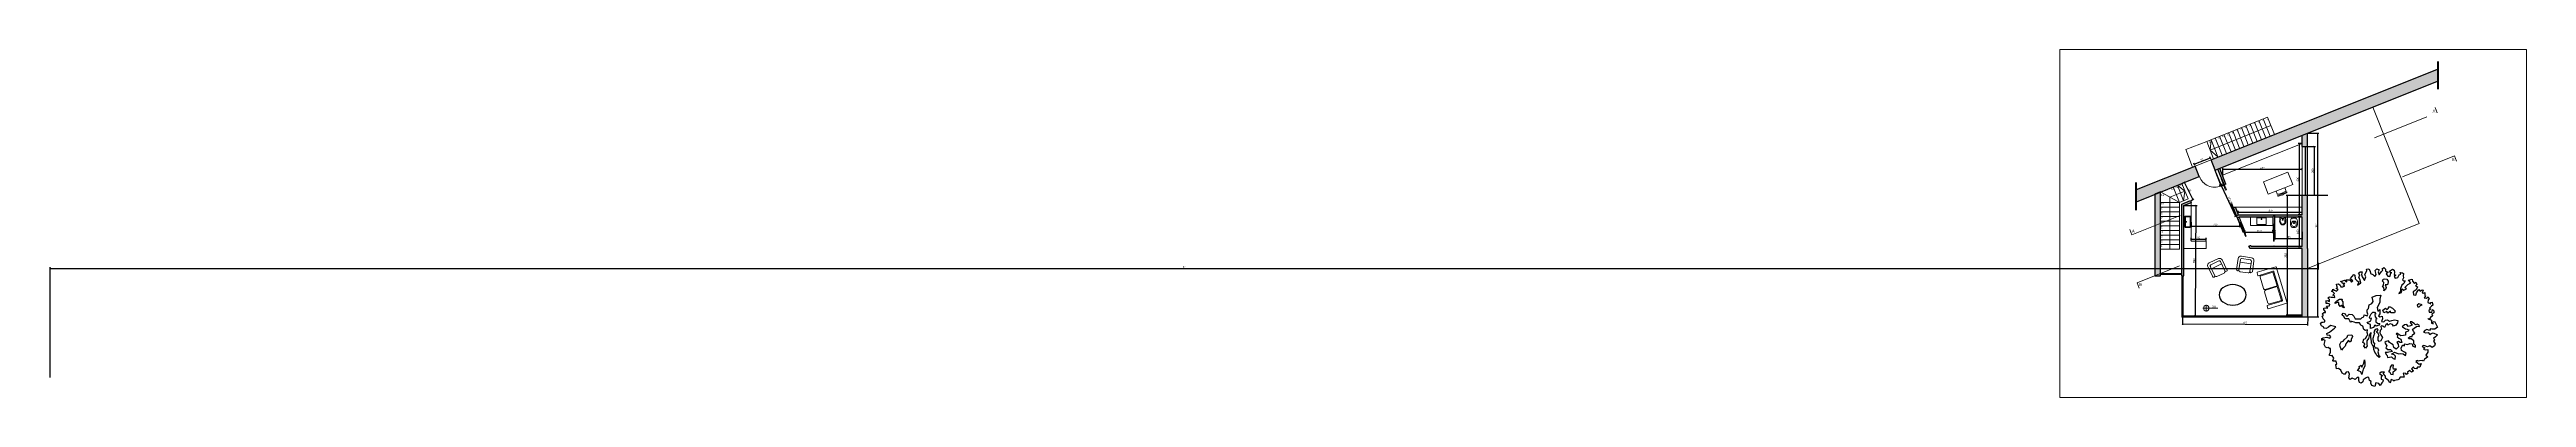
# Paper-space layout 'Layout2' of a CAD drawing. Header units: millimetres. Extents: x -2121 to 524, y 3 to 375.
# The model-space entities are those that its viewports show. They can reach past a viewport. Long polylines and large blocks are cut down to what shows.
import ezdxf

# ---------------------------------------------------------------- set-up
doc = ezdxf.new("R2010")
doc.units = ezdxf.units.MM
doc.linetypes.add('ACAD_ISO02W100', pattern=[15, 12, -3])
doc.linetypes.add('ACAD_ISO10W100', pattern=[18, 12, -3, 0, -3])
doc.layers.get('0').update_dxf_attribs({"lineweight": 20})
for name, color, linetype, lineweight in [('Albero_foglie', 7, 'Continuous', 25), ('Arredo', 7, 'Continuous', 9), ('muri sezionati', 7, 'Continuous', 30), ('Quote', 252, 'Continuous', 9), ('tratteggio', 7, 'Continuous', 15)]:
    doc.layers.add(name, color=color, linetype=linetype, lineweight=lineweight)
doc.layers.add('campitura', color=254, linetype='Continuous')
doc.layers.add('MURO', color=44, linetype='Continuous')
doc.layers.add('VERDE_alberi', color=104, linetype='Continuous', plot=False)
doc.styles.get("Standard").update_dxf_attribs({"font": 'arial.ttf'})
doc.dimstyles.new('ISO-25', dxfattribs={"dimtxt": 2, "dimasz": 1.5, "dimexe": 1.25, "dimexo": 0.625, "dimtad": 1, "dimtxsty": 'Standard', "dimblk": 'ARCHTICK', "dimcen": 2.5, "dimadec": 0, "dimazin": 0, "dimtfac": 1, "dimtmove": 0, "dimatfit": 3, "dimfxl": 1, "dimarcsym": 0})

# ---------------------------------------------------------------- blocks, each defined once
blk = doc.blocks.new('_ArchTick')
at = {"color": 0, "linetype": 'ByBlock', "const_width": 0.15}
blk.add_lwpolyline([(-0.5, -0.5), (0.5, 0.5)], dxfattribs=at)
blk = doc.blocks.new('*D28')
at = {"layer": 'Defpoints', "color": 0, "transparency": 16777216}
for p in [(155.9, 231.8), (165.1, 213.5), (167.6, 214.8)]:
    blk.add_point(p, dxfattribs=at)
at = {"layer": 'Quote', "color": 0, "lineweight": -2, "transparency": 16777216}
for p, q in [((156.4, 232.1), (159.4, 233.6)), ((158.3, 233.1), (167.6, 214.8)), ((165.7, 213.8), (168.7, 215.3))]:
    blk.add_line(p, q, dxfattribs=at)
at = {"layer": 'Quote', "color": 0, "lineweight": -2, "transparency": 16777216, "xscale": 1.5, "yscale": 1.5, "zscale": 1.5}
for p, rotation in [((158.3, 233.1), 116.7950263702764), ((167.6, 214.8), 296.7950263702764)]:
    blk.add_blockref('_ArchTick', p, dxfattribs=dict(at, rotation=rotation))
at = {"layer": 'Quote', "color": 0, "transparency": 16777216, "insert": (164.4, 224.7), "char_height": 2, "attachment_point": 5, "rotation": 296.795}
blk.add_mtext('102', dxfattribs=at)
blk = doc.blocks.new('*D29')
at = {"layer": 'Defpoints', "color": 0, "transparency": 16777216}
for p in [(156.4, 89.9), (290.1, 81.4), (290.2, 89.3)]:
    blk.add_point(p, dxfattribs=at)
at = {"layer": 'Quote', "color": 0, "lineweight": -2, "transparency": 16777216}
for p, q in [((156.4, 89.3), (156.4, 80.8)), ((156.4, 82), (290.1, 81.4)), ((290.2, 88.7), (290.1, 80.2))]:
    blk.add_line(p, q, dxfattribs=at)
at = {"layer": 'Quote', "color": 0, "lineweight": -2, "transparency": 16777216, "xscale": 1.5, "yscale": 1.5, "zscale": 1.5}
for p, rotation in [((156.4, 82), 179.7429622029374), ((290.1, 81.4), 359.7429622029374)]:
    blk.add_blockref('_ArchTick', p, dxfattribs=dict(at, rotation=rotation))
at = {"layer": 'Quote', "color": 0, "transparency": 16777216, "insert": (223.3, 83.4), "char_height": 2, "attachment_point": 5, "rotation": 359.743}
blk.add_mtext('669', dxfattribs=at)
blk = doc.blocks.new('*D30')
at = {"layer": 'Defpoints', "color": 0, "transparency": 16777216}
for p in [(290.2, 285.5), (300.9, 285.5), (290.2, 89.3)]:
    blk.add_point(p, dxfattribs=at)
at = {"layer": 'Quote', "color": 0, "lineweight": -2, "transparency": 16777216}
for p, q in [((290.8, 285.5), (302.2, 285.5)), ((300.9, 89.3), (300.9, 285.5)), ((290.8, 89.3), (302.2, 89.3))]:
    blk.add_line(p, q, dxfattribs=at)
at = {"layer": 'Quote', "color": 0, "lineweight": -2, "transparency": 16777216, "xscale": 1.5, "yscale": 1.5, "zscale": 1.5}
for p, rotation in [((300.9, 285.5), 90), ((300.9, 89.3), 270)]:
    blk.add_blockref('_ArchTick', p, dxfattribs=dict(at, rotation=rotation))
at = {"layer": 'Quote', "color": 0, "transparency": 16777216, "insert": (299.3, 187.4), "char_height": 2, "attachment_point": 5, "rotation": 90}
blk.add_mtext('981', dxfattribs=at)
blk = doc.blocks.new('*D31')
at = {"layer": 'Defpoints', "color": 0, "transparency": 16777216}
for p in [(170, 250.4), (186.3, 259.3), (187.1, 257.2)]:
    blk.add_point(p, dxfattribs=at)
at = {"layer": 'Quote', "color": 0, "lineweight": -2, "transparency": 16777216}
for p, q in [((169.7, 251), (168.7, 253.6)), ((169.1, 252.4), (186.3, 259.3)), ((186.9, 257.8), (185.8, 260.5))]:
    blk.add_line(p, q, dxfattribs=at)
at = {"layer": 'Quote', "color": 0, "lineweight": -2, "transparency": 16777216, "xscale": 1.5, "yscale": 1.5, "zscale": 1.5}
for p, rotation in [((169.1, 252.4), 201.8026706488324), ((186.3, 259.3), 21.80267064883246)]:
    blk.add_blockref('_ArchTick', p, dxfattribs=dict(at, rotation=rotation))
at = {"layer": 'Quote', "color": 0, "transparency": 16777216, "insert": (177.1, 257.4), "char_height": 2, "attachment_point": 5, "rotation": 21.8027}
blk.add_mtext('90', dxfattribs=at)
blk = doc.blocks.new('*D32')
at = {"layer": 'Defpoints', "color": 0, "transparency": 16777216}
for p in [(216.1, 198.4), (284.2, 201.4), (284.2, 198.4)]:
    blk.add_point(p, dxfattribs=at)
at = {"layer": 'Quote', "color": 0, "lineweight": -2, "transparency": 16777216}
for p, q in [((216.1, 199), (216.1, 202.6)), ((216.1, 201.4), (284.2, 201.4)), ((284.2, 199), (284.2, 202.6))]:
    blk.add_line(p, q, dxfattribs=at)
at = {"layer": 'Quote', "color": 0, "lineweight": -2, "transparency": 16777216, "xscale": 1.5, "yscale": 1.5, "zscale": 1.5, "rotation": 180}
blk.add_blockref('_ArchTick', (216.1, 201.4), dxfattribs=at)
at = {"layer": 'Quote', "color": 0, "lineweight": -2, "transparency": 16777216, "xscale": 1.5, "yscale": 1.5, "zscale": 1.5}
blk.add_blockref('_ArchTick', (284.2, 201.4), dxfattribs=at)
at = {"layer": 'Quote', "color": 0, "transparency": 16777216, "insert": (250.1, 203), "char_height": 2, "attachment_point": 5}
blk.add_mtext('350', dxfattribs=at)
blk = doc.blocks.new('*D33')
at = {"layer": 'Defpoints', "color": 0, "transparency": 16777216}
for p in [(199.6, 246.8), (199.6, 239.6), (284.2, 245.5)]:
    blk.add_point(p, dxfattribs=at)
at = {"layer": 'Quote', "color": 0, "lineweight": -2, "transparency": 16777216}
for p, q in [((199.6, 240.2), (199.6, 248.1)), ((284.2, 246.8), (199.6, 246.8)), ((284.2, 246.1), (284.2, 248.1))]:
    blk.add_line(p, q, dxfattribs=at)
at = {"layer": 'Quote', "color": 0, "lineweight": -2, "transparency": 16777216, "xscale": 1.5, "yscale": 1.5, "zscale": 1.5, "rotation": 180}
blk.add_blockref('_ArchTick', (199.6, 246.8), dxfattribs=at)
at = {"layer": 'Quote', "color": 0, "lineweight": -2, "transparency": 16777216, "xscale": 1.5, "yscale": 1.5, "zscale": 1.5}
blk.add_blockref('_ArchTick', (284.2, 246.8), dxfattribs=at)
at = {"layer": 'Quote', "color": 0, "transparency": 16777216, "insert": (241.9, 248.4), "char_height": 2, "attachment_point": 5}
blk.add_mtext('422', dxfattribs=at)
blk = doc.blocks.new('*D34')
at = {"layer": 'Defpoints', "color": 0, "transparency": 16777216}
for p in [(284.2, 274.5), (281.1, 198.4), (284.2, 198.4)]:
    blk.add_point(p, dxfattribs=at)
at = {"layer": 'Quote', "color": 0, "lineweight": -2, "transparency": 16777216}
for p, q in [((283.5, 274.5), (279.9, 274.5)), ((281.1, 274.5), (281.1, 198.4)), ((283.5, 198.4), (279.9, 198.4))]:
    blk.add_line(p, q, dxfattribs=at)
at = {"layer": 'Quote', "color": 0, "lineweight": -2, "transparency": 16777216, "xscale": 1.5, "yscale": 1.5, "zscale": 1.5}
for p, rotation in [((281.1, 274.5), 90), ((281.1, 198.4), 270)]:
    blk.add_blockref('_ArchTick', p, dxfattribs=dict(at, rotation=rotation))
at = {"layer": 'Quote', "color": 0, "transparency": 16777216, "insert": (279.5, 236.4), "char_height": 2, "attachment_point": 5, "rotation": 90}
blk.add_mtext('380', dxfattribs=at)
blk = doc.blocks.new('*D35')
at = {"layer": 'Defpoints', "color": 0, "transparency": 16777216}
for p in [(284.2, 196.4), (281.1, 164.3), (284.2, 164.3)]:
    blk.add_point(p, dxfattribs=at)
at = {"layer": 'Quote', "color": 0, "lineweight": -2, "transparency": 16777216}
for p, q in [((283.5, 196.4), (279.9, 196.4)), ((281.1, 196.4), (281.1, 164.3)), ((283.5, 164.3), (279.9, 164.3))]:
    blk.add_line(p, q, dxfattribs=at)
at = {"layer": 'Quote', "color": 0, "lineweight": -2, "transparency": 16777216, "xscale": 1.5, "yscale": 1.5, "zscale": 1.5}
for p, rotation in [((281.1, 196.4), 90), ((281.1, 164.3), 270)]:
    blk.add_blockref('_ArchTick', p, dxfattribs=dict(at, rotation=rotation))
at = {"layer": 'Quote', "color": 0, "transparency": 16777216, "insert": (279.5, 180.4), "char_height": 2, "attachment_point": 5, "rotation": 90}
blk.add_mtext('160', dxfattribs=at)
blk = doc.blocks.new('*D36')
at = {"layer": 'Defpoints', "color": 0, "transparency": 16777216}
for p in [(290.2, 271.5), (290.2, 219.5), (297.2, 219.5)]:
    blk.add_point(p, dxfattribs=at)
at = {"layer": 'Quote', "color": 0, "lineweight": -2, "transparency": 16777216}
for p, q in [((290.8, 271.5), (298.4, 271.5)), ((297.2, 271.5), (297.2, 219.5)), ((290.8, 219.5), (298.4, 219.5))]:
    blk.add_line(p, q, dxfattribs=at)
at = {"layer": 'Quote', "color": 0, "lineweight": -2, "transparency": 16777216, "xscale": 1.5, "yscale": 1.5, "zscale": 1.5}
for p, rotation in [((297.2, 271.5), 90), ((297.2, 219.5), 270)]:
    blk.add_blockref('_ArchTick', p, dxfattribs=dict(at, rotation=rotation))
at = {"layer": 'Quote', "color": 0, "transparency": 16777216, "insert": (295.5, 245.5), "char_height": 2, "attachment_point": 5, "rotation": 90}
blk.add_mtext('260', dxfattribs=at)
blk = doc.blocks.new('*D37')
at = {"layer": 'Defpoints', "color": 0, "transparency": 16777216}
for p in [(255.2, 180.7), (284.1, 180.7), (284.1, 173.2)]:
    blk.add_point(p, dxfattribs=at)
at = {"layer": 'Quote', "color": 0, "lineweight": -2, "transparency": 16777216}
for p, q in [((255.2, 180.1), (255.2, 172)), ((255.2, 173.2), (284.1, 173.2)), ((284.1, 180.1), (284.1, 172))]:
    blk.add_line(p, q, dxfattribs=at)
at = {"layer": 'Quote', "color": 0, "lineweight": -2, "transparency": 16777216, "xscale": 1.5, "yscale": 1.5, "zscale": 1.5, "rotation": 180}
blk.add_blockref('_ArchTick', (255.2, 173.2), dxfattribs=at)
at = {"layer": 'Quote', "color": 0, "lineweight": -2, "transparency": 16777216, "xscale": 1.5, "yscale": 1.5, "zscale": 1.5}
blk.add_blockref('_ArchTick', (284.1, 173.2), dxfattribs=at)
at = {"layer": 'Quote', "color": 0, "transparency": 16777216, "insert": (269.6, 174.9), "char_height": 2, "attachment_point": 5}
blk.add_mtext('145', dxfattribs=at)
blk = doc.blocks.new('*D38')
at = {"layer": 'Defpoints', "color": 0, "transparency": 16777216}
for p in [(223.5, 180.8), (223.5, 179.7), (253.2, 180.7)]:
    blk.add_point(p, dxfattribs=at)
at = {"layer": 'Quote', "color": 0, "lineweight": -2, "transparency": 16777216}
for p, q in [((223.5, 180.2), (223.5, 178.5)), ((253.2, 179.6), (223.5, 179.7)), ((253.2, 180.1), (253.2, 178.3))]:
    blk.add_line(p, q, dxfattribs=at)
at = {"layer": 'Quote', "color": 0, "lineweight": -2, "transparency": 16777216, "xscale": 1.5, "yscale": 1.5, "zscale": 1.5}
for p, rotation in [((223.5, 179.7), 179.6981905565281), ((253.2, 179.6), 359.6981905565281)]:
    blk.add_blockref('_ArchTick', p, dxfattribs=dict(at, rotation=rotation))
at = {"layer": 'Quote', "color": 0, "transparency": 16777216, "insert": (238.4, 181.3), "char_height": 2, "attachment_point": 5, "rotation": 359.6982}
blk.add_mtext('150', dxfattribs=at)
blk = doc.blocks.new('*D39')
at = {"layer": 'Defpoints', "color": 0, "transparency": 16777216}
for p in [(201.1, 230.5), (213.1, 197), (216.1, 198.4)]:
    blk.add_point(p, dxfattribs=at)
at = {"layer": 'Quote', "color": 0, "lineweight": -2, "transparency": 16777216}
for p, q in [((200.5, 230.2), (197, 228.6)), ((198.1, 229.1), (213.1, 197)), ((215.5, 198.1), (212, 196.4))]:
    blk.add_line(p, q, dxfattribs=at)
at = {"layer": 'Quote', "color": 0, "lineweight": -2, "transparency": 16777216, "xscale": 1.5, "yscale": 1.5, "zscale": 1.5}
for p, rotation in [((198.1, 229.1), 115.0026964813019), ((213.1, 197), 295.0026964813019)]:
    blk.add_blockref('_ArchTick', p, dxfattribs=dict(at, rotation=rotation))
at = {"layer": 'Quote', "color": 0, "transparency": 16777216, "insert": (207.3, 213.8), "char_height": 2, "attachment_point": 5, "rotation": 295.0027}
blk.add_mtext('177,35', dxfattribs=at)
blk = doc.blocks.new('*D41')
at = {"layer": 'Defpoints', "color": 0, "transparency": 16777216}
for p in [(157.9, 208.5), (157.2, 90.7), (170.1, 90.6)]:
    blk.add_point(p, dxfattribs=at)
at = {"layer": 'Quote', "color": 0, "lineweight": -2, "transparency": 16777216}
for p, q in [((158.5, 208.5), (172, 208.4)), ((170.8, 208.4), (170.1, 90.6)), ((157.8, 90.7), (171.4, 90.6))]:
    blk.add_line(p, q, dxfattribs=at)
at = {"layer": 'Quote', "color": 0, "lineweight": -2, "transparency": 16777216, "xscale": 1.5, "yscale": 1.5, "zscale": 1.5}
for p, rotation in [((170.8, 208.4), 89.68721111745899), ((170.1, 90.6), 269.687211117459)]:
    blk.add_blockref('_ArchTick', p, dxfattribs=dict(at, rotation=rotation))
at = {"layer": 'Quote', "color": 0, "transparency": 16777216, "insert": (168.8, 149.5), "char_height": 2, "attachment_point": 5, "rotation": 89.6872}
blk.add_mtext('590', dxfattribs=at)
blk = doc.blocks.new('*D42')
at = {"layer": 'Defpoints', "color": 0, "transparency": 16777216}
for p in [(312.5, 218.9), (268.2, 91.3), (284.2, 91.3)]:
    blk.add_point(p, dxfattribs=at)
at = {"layer": 'Quote', "color": 0, "lineweight": -2, "transparency": 16777216}
for p, q in [((311.8, 218.9), (267, 218.9)), ((268.2, 218.9), (268.2, 91.3)), ((283.5, 91.3), (267, 91.3))]:
    blk.add_line(p, q, dxfattribs=at)
at = {"layer": 'Quote', "color": 0, "lineweight": -2, "transparency": 16777216, "xscale": 1.5, "yscale": 1.5, "zscale": 1.5}
for p, rotation in [((268.2, 218.9), 90), ((268.2, 91.3), 270)]:
    blk.add_blockref('_ArchTick', p, dxfattribs=dict(at, rotation=rotation))
at = {"layer": 'Quote', "color": 0, "transparency": 16777216, "insert": (266.6, 155.1), "char_height": 2, "attachment_point": 5, "rotation": 90}
blk.add_mtext('355', dxfattribs=at)
blk = doc.blocks.new('*D43')
at = {"layer": 'Defpoints', "color": 0, "transparency": 16777216}
for p in [(301.5, 147.8), (301.5, 141.2), (-2119.8, 24.1)]:
    blk.add_point(p, dxfattribs=at)
at = {"layer": 'Quote', "color": 0, "lineweight": -2, "transparency": 16777216}
for p, q in [((-2119.8, 24.7), (-2119.8, 142.4)), ((-2119.8, 141.2), (301.5, 141.2)), ((301.5, 147.2), (301.5, 139.9))]:
    blk.add_line(p, q, dxfattribs=at)
at = {"layer": 'Quote', "color": 0, "lineweight": -2, "transparency": 16777216, "xscale": 1.5, "yscale": 1.5, "zscale": 1.5, "rotation": 180}
blk.add_blockref('_ArchTick', (-2119.8, 141.2), dxfattribs=at)
at = {"layer": 'Quote', "color": 0, "lineweight": -2, "transparency": 16777216, "xscale": 1.5, "yscale": 1.5, "zscale": 1.5}
blk.add_blockref('_ArchTick', (301.5, 141.2), dxfattribs=at)
at = {"layer": 'Quote', "color": 0, "transparency": 16777216, "insert": (-909.2, 142.8), "char_height": 2, "attachment_point": 5}
blk.add_mtext('94', dxfattribs=at)
blk = doc.blocks.new('*D62')
at = {"layer": 'Defpoints', "color": 0, "transparency": 16777216}
for p in [(165.9, 191), (217.5, 189.4), (217.5, 186.4)]:
    blk.add_point(p, dxfattribs=at)
at = {"layer": 'Quote', "color": 0, "lineweight": -2, "transparency": 16777216}
for p, q in [((165.9, 190.4), (165.9, 185.1)), ((165.9, 186.4), (217.5, 186.4)), ((217.5, 188.7), (217.5, 185.1))]:
    blk.add_line(p, q, dxfattribs=at)
at = {"layer": 'Quote', "color": 0, "lineweight": -2, "transparency": 16777216, "xscale": 1.5, "yscale": 1.5, "zscale": 1.5, "rotation": 180}
blk.add_blockref('_ArchTick', (165.9, 186.4), dxfattribs=at)
at = {"layer": 'Quote', "color": 0, "lineweight": -2, "transparency": 16777216, "xscale": 1.5, "yscale": 1.5, "zscale": 1.5}
blk.add_blockref('_ArchTick', (217.5, 186.4), dxfattribs=at)
at = {"layer": 'Quote', "color": 0, "transparency": 16777216, "insert": (191.7, 188), "char_height": 2, "attachment_point": 5}
blk.add_mtext('255', dxfattribs=at)
blk = doc.blocks.new('*D63')
at = {"layer": 'Defpoints', "color": 0, "transparency": 16777216}
for p in [(165.9, 170.3), (181.9, 172.4), (181.9, 170.3)]:
    blk.add_point(p, dxfattribs=at)
at = {"layer": 'Quote', "color": 0, "lineweight": -2, "transparency": 16777216}
for p, q in [((165.9, 171), (165.9, 173.7)), ((165.9, 172.4), (181.9, 172.4)), ((181.9, 171), (181.9, 173.7))]:
    blk.add_line(p, q, dxfattribs=at)
at = {"layer": 'Quote', "color": 0, "lineweight": -2, "transparency": 16777216, "xscale": 1.5, "yscale": 1.5, "zscale": 1.5, "rotation": 180}
blk.add_blockref('_ArchTick', (165.9, 172.4), dxfattribs=at)
at = {"layer": 'Quote', "color": 0, "lineweight": -2, "transparency": 16777216, "xscale": 1.5, "yscale": 1.5, "zscale": 1.5}
blk.add_blockref('_ArchTick', (181.9, 172.4), dxfattribs=at)
at = {"layer": 'Quote', "color": 0, "transparency": 16777216, "insert": (173.9, 174.1), "char_height": 2, "attachment_point": 5}
blk.add_mtext('80', dxfattribs=at)

msp = doc.modelspace()

# ---------------------------------------------------------------- hatches: boundary and pattern name
at = {"layer": 'campitura'}
h = msp.add_hatch(color=256, dxfattribs=at)
h.dxf.hatch_style = 1
h.paths.add_polyline_path([(6915, 10298), (6905, 10294), (6939, 10210), (6948, 10214)])
h.paths.add_polyline_path([(7199, 10046), (7208, 10046), (7208, 9965), (7209, 9965), (7209, 10040), (7354, 10040), (7354, 10028), (7354, 9880), (7209, 9880), (7209, 9880), (7209, 9880), (7199, 9880), (7199, 9880), (7082, 9880), (7080, 9885), (7071, 9881), (7075, 9870), (7354, 9870), (7354, 9514), (7354, 9504), (7384, 9504), (7384, 9870), (7384, 10155), (7354, 10155), (7354, 10050), (7003, 10050), (7039, 9960), (7040, 9960), (7010, 10036), (7018, 10039), (7018, 10040), (7199, 10040)])
h.paths.add_polyline_path([(7384, 10486), (7354, 10474), (7354, 10415), (7384, 10415)])
h.paths.add_polyline_path([(6723, 10100), (6763, 10116), (6759, 10126), (6713, 10107), (6713, 9724), (6723, 9724)])
h = msp.add_hatch(color=256, dxfattribs=at)
h.dxf.hatch_style = 1
h.paths.add_polyline_path([(6599, 10172), (6569, 10160), (6569, 9724), (6599, 9724)])
h = msp.add_hatch(color=256, dxfattribs=at)
h.dxf.hatch_style = 1
h.paths.add_polyline_path([(6998, 10090), (6987, 10090), (7003, 10050), (7039, 9960), (7040, 9960), (7010, 10036), (7018, 10039), (7018, 10040), (7199, 10040), (7199, 9965), (7199, 9965), (7199, 9964), (7201, 9964), (7200, 10042), (7207, 10042), (7207, 9964), (7209, 9964), (7209, 9965), (7209, 9965), (7209, 10040), (7354, 10040), (7354, 10028), (7354, 9880), (7209, 9880), (7204, 9880), (7199, 9880), (7199, 9880), (7082, 9880), (7080, 9885), (7071, 9881), (7075, 9870), (7354, 9870), (7354, 9514), (7354, 9504), (7384, 9504), (7384, 9870), (7384, 10155), (7354, 10155), (7354, 10050), (7014, 10050)])
at = {"layer": 'MURO'}
h = msp.add_hatch(color=256, dxfattribs=at)
h.dxf.hatch_style = 1
h.paths.add_polyline_path([(8077, 10763), (8077, 10827), (6869, 10344), (6891, 10288)])
h.paths.add_polyline_path([(6470, 10185), (6470, 10120), (6805, 10254), (6783, 10310)])

# ---------------------------------------------------------------- linework, layer by layer
at = {"linetype": 'ACAD_ISO10W100'}
for p, q in [((7741, 10461), (8076, 10595)), ((8168, 10365), (7833, 10231)), ((6704, 10047), (6446, 9943)), ((6700, 9778), (6473, 9687))]:
    msp.add_line(p, q, dxfattribs=at)
for p, q in [((8064, 10623), (8076, 10595)), ((6845, 10442), (7170, 10572)), ((7188, 10526), (6863, 10396)), ((6863, 10396), (6868, 10451)), ((6905, 10359), (6868, 10451)), ((6928, 10368), (6891, 10461)), ((6951, 10377), (6914, 10470)), ((6975, 10386), (6937, 10479)), ((6998, 10396), (6961, 10489)), ((7021, 10405), (6984, 10498)), ((7044, 10414), (7007, 10507)), ((7067, 10424), (7030, 10516)), ((7091, 10433), (7054, 10526)), ((7114, 10442), (7077, 10535)), ((7137, 10451), (7100, 10544)), ((7160, 10461), (7123, 10554)), ((7183, 10470), (7146, 10563)), ((7207, 10479), (7170, 10572)), ((6733, 10398), (6845, 10442)), ((6770, 10305), (6733, 10398)), ((6783, 10310), (6869, 10344)), ((6882, 10349), (6845, 10442)), ((6863, 10396), (6905, 10359)), ((7354, 10155), (7354, 10415)), ((7370, 10415), (7370, 10155)), ((7370, 10411), (7374, 10411)), ((7374, 10415), (7374, 10155)), ((7384, 10415), (7384, 10155)), ((8168, 10365), (8179, 10337)), ((6699, 10116), (6666, 10199)), ((6722, 10125), (6690, 10208)), ((6729, 10176), (6690, 10208)), ((6746, 10135), (6713, 10217)), ((6891, 10288), (6888, 10286)), ((6921, 10204), (6888, 10286)), ((6924, 10206), (6891, 10288)), ((6913, 10209), (6916, 10210)), ((6914, 10207), (6913, 10209)), ((6914, 10206), (6917, 10207)), ((6914, 10207), (6914, 10206)), ((6916, 10210), (6917, 10207)), ((6917, 10210), (6916, 10210)), ((6919, 10207), (6917, 10212)), ((6917, 10212), (6918, 10212)), ((6918, 10208), (6917, 10208)), ((6918, 10212), (6919, 10207)), ((6919, 10207), (6919, 10207)), ((6919, 10207), (6919, 10207)), ((6922, 10214), (6921, 10213)), ((6921, 10213), (6923, 10208)), ((6924, 10206), (6921, 10204)), ((6924, 10209), (6922, 10214)), ((6927, 10214), (6923, 10213)), ((6923, 10212), (6924, 10213)), ((6923, 10213), (6925, 10210)), ((6923, 10208), (6924, 10209)), ((6924, 10209), (6923, 10209)), ((6924, 10210), (6924, 10211)), ((6928, 10212), (6925, 10210)), ((6927, 10213), (6927, 10214)), ((6927, 10213), (6928, 10212)), ((6599, 10172), (6699, 10116)), ((6699, 10116), (6599, 10116)), ((6699, 10091), (6599, 10091)), ((6699, 10066), (6599, 10066)), ((6649, 10144), (6729, 10176)), ((6649, 9866), (6649, 10144)), ((6699, 10116), (6746, 10135)), ((6699, 10116), (6699, 9866)), ((6729, 10176), (6722, 10125)), ((7370, 10159), (7374, 10159)), ((6435, 9971), (6446, 9943)), ((6699, 10041), (6599, 10041)), ((6699, 10016), (6599, 10016)), ((6699, 9991), (6599, 9991)), ((6699, 9966), (6599, 9966)), ((6699, 9941), (6599, 9941)), ((7049, 9964), (7018, 10040)), ((7199, 9965), (7199, 10040)), ((6699, 9916), (6599, 9916)), ((6699, 9891), (6599, 9891)), ((6699, 9866), (6599, 9866)), ((7209, 9880), (7209, 9880)), ((7209, 9880), (7209, 9880)), ((6473, 9687), (6484, 9659)), ((6599, 9736), (6713, 9736)), ((6599, 9732), (6713, 9732)), ((6603, 9732), (6603, 9736)), ((6709, 9736), (6709, 9732)), ((6713, 9724), (6713, 9504)), ((6715, 9724), (6715, 9507)), ((6715, 9720), (6720, 9720)), ((6720, 9724), (6719, 9511)), ((6713, 9504), (7354, 9504)), ((6719, 9515), (6715, 9515)), ((6715, 9507), (7354, 9507)), ((6719, 9511), (7354, 9511)), ((6723, 9511), (6723, 9507)), ((6893, 9507), (6893, 9511)), ((6897, 9507), (6897, 9511)), ((7039, 9507), (7039, 9511)), ((7043, 9507), (7043, 9511)), ((7190, 9511), (7190, 9507)), ((7194, 9511), (7194, 9507)), ((7350, 9511), (7350, 9507))]:
    msp.add_line(p, q)
for points in [[(7731, 10625), (7980, 10003), (7384, 9764)], [(7049, 9963), (7049, 9964), (7048, 9963), (7018, 10039), (7010, 10036), (7040, 9960), (7039, 9960), (7039, 9959), (7041, 9960), (7012, 10033), (7018, 10035), (7047, 9962), (7049, 9963)], [(7199, 9965), (7199, 9965), (7199, 9964), (7201, 9964), (7200, 10042), (7207, 10042), (7207, 9964), (7209, 9964)], [(7199, 10040), (7199, 9965), (7199, 9965)]]:
    msp.add_lwpolyline(points)
for points in [[(7038, 9963), (7038, 9963), (7038, 9963), (7036, 9963), (7039, 9957), (7040, 9958), (7039, 9960), (7039, 9960)], [(7041, 9960), (7039, 9959), (7040, 9957), (7042, 9958)], [(7048, 9967), (7048, 9967), (7047, 9967), (7049, 9968), (7051, 9962), (7050, 9962), (7049, 9964), (7049, 9964)], [(7047, 9962), (7049, 9963), (7050, 9961), (7048, 9960)], [(7198, 9968), (7199, 9968), (7199, 9968), (7197, 9968), (7197, 9962), (7199, 9962), (7199, 9965), (7198, 9965)], [(7200, 9964), (7199, 9964), (7199, 9961), (7200, 9961)], [(7207, 9964), (7209, 9964), (7209, 9961), (7207, 9961)], [(7209, 9968), (7209, 9968), (7209, 9968), (7210, 9968), (7210, 9962), (7209, 9962), (7209, 9965), (7209, 9965)], [(7072, 9884), (7072, 9884), (7072, 9883), (7072, 9884), (7069, 9883), (7070, 9881), (7080, 9885), (7079, 9887), (7077, 9886), (7077, 9885), (7077, 9885), (7077, 9885)], [(7202, 9881), (7202, 9881), (7202, 9881), (7202, 9882), (7199, 9882), (7199, 9880), (7209, 9880), (7209, 9882), (7207, 9882), (7207, 9881), (7206, 9881), (7206, 9881)]]:
    msp.add_lwpolyline(points, close=True)
msp.add_circle((6892, 10288), 0.555)
for centre, radius, start, end in [((6888, 10286), 88.3, 201.4001, 291.8988), ((6913, 10209), 0.178, 121.5272, 201.8014), ((6913, 10209), 0.178, 121.5272, 201.8014), ((6914, 10206), 0.178, 201.8014, 282.0756), ((6914, 10206), 0.178, 201.8014, 282.0756), ((6916, 10210), 0.178, 21.8014, 121.5272), ((6916, 10210), 0.178, 21.8014, 121.5272), ((6917, 10211), 0.893, 291.8014, 21.8014), ((6917, 10207), 0.178, 282.0756, 21.8014), ((6918, 10207), 0.893, 21.8014, 111.8014), ((6923, 10213), 0.893, 201.8014, 291.8014), ((6923, 10213), 0.178, 102.0756, 201.8014), ((6923, 10213), 0.178, 102.0756, 201.8014), ((6924, 10210), 0.893, 111.8014, 201.8014), ((6925, 10210), 0.178, 201.8014, 301.5272), ((6927, 10214), 0.178, 21.8014, 102.0756), ((6927, 10214), 0.178, 21.8014, 102.0756), ((6928, 10212), 0.178, 301.5272, 21.8014), ((6928, 10212), 0.178, 301.5272, 21.8014)]:
    msp.add_arc(centre, radius, start, end)
at = {"color": 1, "true_color": 0xff0505}
for points in [[(7063, 9917), (7063, 9915), (7062, 9916), (7063, 9915)], [(7064, 9915), (7062, 9914), (7064, 9912), (7062, 9914)], [(7206, 9887), (7203, 9887), (7204, 9884), (7203, 9887)], [(7205, 9889), (7205, 9887), (7204, 9889), (7204, 9887)]]:
    msp.add_solid(points, dxfattribs=at)
at = {"layer": 'Albero_foglie', "linetype": 'ByBlock'}
for points in [[(7471, 9451), (7458, 9457), (7452, 9468), (7459, 9477), (7467, 9477), (7476, 9479), (7476, 9485), (7466, 9495), (7461, 9508), (7467, 9510), (7467, 9516), (7462, 9522), (7471, 9529), (7480, 9528), (7479, 9532), (7471, 9544), (7470, 9552), (7480, 9554), (7491, 9551), (7485, 9563), (7501, 9564), (7502, 9573), (7491, 9576), (7482, 9576), (7483, 9588), (7481, 9591), (7491, 9593), (7500, 9588), (7500, 9597), (7491, 9606), (7500, 9612), (7509, 9610), (7518, 9610), (7529, 9609), (7527, 9617), (7518, 9621), (7527, 9629), (7519, 9639), (7511, 9642), (7518, 9646), (7518, 9653), (7528, 9648), (7538, 9642), (7546, 9652), (7537, 9657), (7544, 9660), (7540, 9670), (7538, 9680), (7548, 9682), (7557, 9674), (7561, 9665), (7571, 9665), (7583, 9670), (7574, 9674), (7583, 9684), (7570, 9684), (7567, 9692), (7560, 9694), (7572, 9698), (7580, 9701), (7587, 9694), (7593, 9693), (7590, 9702), (7601, 9703), (7608, 9703), (7612, 9697), (7618, 9691), (7625, 9697), (7618, 9703), (7613, 9710), (7621, 9721), (7631, 9731), (7635, 9727), (7637, 9709), (7647, 9700), (7657, 9693), (7650, 9674), (7668, 9687), (7665, 9703), (7657, 9716), (7663, 9730), (7655, 9738), (7665, 9746), (7675, 9746), (7672, 9732), (7675, 9719), (7688, 9699), (7695, 9719), (7690, 9730), (7699, 9753), (7698, 9759), (7711, 9762), (7718, 9750), (7720, 9736), (7732, 9731), (7743, 9721), (7750, 9732), (7744, 9753), (7754, 9762), (7766, 9756), (7760, 9745), (7766, 9730)], [(7766, 9730), (7778, 9747), (7786, 9755), (7782, 9762), (7790, 9769), (7799, 9760), (7800, 9750), (7813, 9743), (7803, 9734), (7812, 9723), (7823, 9720), (7829, 9743), (7829, 9738), (7821, 9749), (7836, 9759), (7846, 9755), (7847, 9742), (7846, 9732), (7854, 9727), (7846, 9721), (7851, 9712), (7865, 9716), (7872, 9730), (7881, 9733), (7877, 9742), (7890, 9741), (7896, 9736), (7893, 9724), (7896, 9714), (7890, 9703), (7896, 9698), (7904, 9697), (7898, 9684), (7886, 9674), (7880, 9657), (7879, 9642), (7870, 9630), (7884, 9636), (7889, 9655), (7898, 9648), (7911, 9655), (7903, 9662), (7919, 9678), (7934, 9687), (7923, 9701), (7941, 9707), (7943, 9696), (7955, 9684), (7961, 9690), (7967, 9678), (7959, 9671), (7970, 9665), (7963, 9649), (7948, 9638), (7949, 9623), (7961, 9621), (7965, 9633), (7978, 9651), (7985, 9643), (7995, 9650), (8000, 9648), (7996, 9633), (8002, 9632), (8010, 9636), (8010, 9628), (8010, 9619), (8015, 9615), (8005, 9607), (8019, 9605), (8027, 9612), (8032, 9600), (8027, 9596), (8026, 9581), (8041, 9574), (8040, 9582), (8048, 9584), (8052, 9568), (8045, 9563), (8035, 9551), (8041, 9546), (8031, 9540), (8032, 9531), (8046, 9531), (8051, 9544), (8058, 9537), (8057, 9527), (8047, 9520), (8050, 9510), (8040, 9502), (8030, 9490), (8028, 9497), (8045, 9488), (8045, 9472), (8054, 9468), (8051, 9476), (8059, 9481), (8063, 9478), (8077, 9450), (8062, 9440), (8047, 9439), (8040, 9442), (8034, 9433), (8020, 9437), (8009, 9432), (8002, 9424), (8015, 9419), (8028, 9422), (8037, 9411), (8044, 9416), (8054, 9420), (8077, 9410), (8066, 9399), (8056, 9390), (8062, 9382), (8056, 9375), (8064, 9361), (8061, 9350), (8048, 9341), (8036, 9350), (8024, 9345), (8010, 9350), (8000, 9353), (7995, 9347), (8010, 9339), (8003, 9332), (8011, 9329), (8026, 9331), (8026, 9316), (8015, 9300), (8026, 9291), (8016, 9284), (8007, 9280), (8002, 9269), (7996, 9272), (7981, 9270), (7973, 9269), (7970, 9272), (7962, 9266), (7979, 9252), (7989, 9257), (7983, 9237), (7970, 9237), (7965, 9227), (7952, 9230), (7949, 9238), (7939, 9228), (7947, 9217), (7947, 9216), (7938, 9209), (7930, 9218), (7917, 9209), (7918, 9202), (7911, 9197), (7908, 9203), (7893, 9205), (7899, 9183), (7888, 9183), (7877, 9183), (7874, 9177), (7870, 9170), (7865, 9169), (7847, 9166), (7845, 9162), (7842, 9165), (7830, 9171), (7827, 9159), (7822, 9153), (7816, 9166), (7799, 9177), (7799, 9188), (7787, 9202), (7795, 9210), (7777, 9210), (7768, 9202), (7783, 9191), (7777, 9187), (7777, 9173), (7787, 9169), (7785, 9158), (7780, 9153), (7771, 9139), (7764, 9149), (7748, 9153), (7743, 9134), (7726, 9138), (7721, 9152), (7723, 9160), (7714, 9165), (7711, 9181), (7704, 9183), (7697, 9179), (7681, 9169), (7678, 9158), (7670, 9151), (7661, 9155), (7658, 9165), (7657, 9182), (7648, 9181), (7638, 9171), (7622, 9177), (7611, 9170), (7604, 9180), (7607, 9199), (7602, 9211), (7589, 9209), (7580, 9198), (7569, 9205), (7561, 9221), (7549, 9229), (7538, 9227), (7535, 9251), (7540, 9252), (7537, 9269), (7530, 9269), (7521, 9268), (7519, 9271), (7519, 9272), (7523, 9284), (7515, 9298), (7511, 9297), (7500, 9298), (7500, 9305), (7505, 9316), (7505, 9336), (7501, 9336), (7493, 9341), (7488, 9340), (7479, 9343), (7472, 9358), (7478, 9379), (7466, 9385), (7459, 9379), (7459, 9389), (7467, 9394), (7487, 9396), (7502, 9392), (7508, 9399), (7503, 9406), (7488, 9408), (7487, 9417), (7501, 9424), (7528, 9445), (7534, 9452), (7505, 9459), (7496, 9450), (7483, 9443), (7470, 9445), (7471, 9451)]]:
    msp.add_lwpolyline(points, dxfattribs=at)
for points in [[(7791, 9645), (7792, 9651), (7790, 9661), (7783, 9671), (7788, 9674), (7790, 9688), (7784, 9696), (7787, 9706), (7796, 9708), (7807, 9706), (7813, 9695), (7812, 9680), (7811, 9678), (7806, 9676), (7798, 9676), (7803, 9662), (7799, 9651)], [(7558, 9561), (7550, 9571), (7551, 9581), (7541, 9581), (7531, 9577), (7531, 9582), (7539, 9590), (7554, 9600), (7569, 9599), (7567, 9593), (7571, 9585), (7572, 9569), (7579, 9553), (7571, 9556), (7564, 9568)], [(7765, 9288), (7753, 9299), (7747, 9310), (7742, 9317), (7737, 9331), (7735, 9348), (7731, 9351), (7724, 9365), (7725, 9376), (7722, 9395), (7721, 9406), (7723, 9422), (7717, 9417), (7712, 9404), (7708, 9389), (7699, 9378), (7699, 9358), (7701, 9350), (7693, 9338), (7683, 9349), (7689, 9362), (7679, 9369), (7683, 9386), (7693, 9390), (7701, 9406), (7705, 9409), (7701, 9422), (7704, 9436), (7692, 9432), (7684, 9437), (7679, 9455), (7668, 9461), (7660, 9473), (7642, 9473), (7632, 9476), (7620, 9480), (7615, 9477), (7609, 9484), (7604, 9494), (7594, 9494), (7585, 9495), (7576, 9510), (7572, 9509), (7568, 9518), (7573, 9524), (7585, 9522), (7590, 9510), (7595, 9509), (7599, 9512), (7606, 9519), (7622, 9518), (7630, 9509), (7634, 9502), (7638, 9494), (7645, 9495), (7657, 9495), (7668, 9494), (7675, 9501), (7683, 9505), (7685, 9516), (7701, 9511), (7705, 9519), (7701, 9531), (7701, 9543), (7709, 9550), (7713, 9569), (7727, 9576), (7733, 9587), (7728, 9610), (7749, 9619), (7774, 9621), (7770, 9602), (7770, 9582), (7755, 9556), (7758, 9536), (7770, 9544), (7770, 9522), (7762, 9511), (7770, 9506), (7781, 9508), (7784, 9494), (7778, 9481), (7791, 9478), (7800, 9488), (7811, 9490), (7821, 9483), (7833, 9486), (7848, 9490), (7865, 9486), (7863, 9473), (7854, 9461), (7842, 9456), (7837, 9465), (7824, 9468), (7812, 9461), (7810, 9470), (7801, 9463), (7795, 9448), (7785, 9455), (7778, 9458), (7775, 9453), (7778, 9440), (7771, 9432), (7769, 9419), (7774, 9409), (7783, 9395), (7775, 9378), (7765, 9374), (7760, 9380), (7760, 9397), (7765, 9405), (7760, 9417), (7752, 9424), (7760, 9434), (7756, 9441), (7749, 9440), (7743, 9434), (7737, 9425), (7741, 9415), (7738, 9407), (7732, 9389), (7733, 9370), (7741, 9364), (7739, 9350), (7745, 9339), (7756, 9340), (7762, 9327), (7759, 9318), (7764, 9298), (7771, 9293)], [(7719, 9465), (7706, 9470), (7702, 9477), (7711, 9479), (7721, 9484), (7724, 9499), (7718, 9494), (7714, 9504), (7723, 9522), (7731, 9531), (7741, 9530), (7747, 9521), (7742, 9518), (7745, 9506), (7754, 9494), (7748, 9491), (7748, 9479), (7757, 9472), (7769, 9470), (7764, 9460), (7750, 9455), (7743, 9461), (7736, 9448), (7719, 9443)], [(7791, 9527), (7786, 9541), (7799, 9551), (7808, 9545), (7813, 9549), (7820, 9560), (7837, 9551), (7851, 9537), (7848, 9526), (7828, 9526), (7826, 9536), (7812, 9525), (7807, 9533)], [(7978, 9575), (7969, 9568), (7972, 9559), (7980, 9558), (7987, 9566), (7995, 9569)], [(7557, 9347), (7555, 9358), (7563, 9372), (7574, 9375), (7579, 9383), (7594, 9396), (7598, 9408), (7619, 9410), (7623, 9400), (7617, 9385), (7617, 9375), (7608, 9370), (7604, 9379), (7598, 9375), (7588, 9362), (7585, 9349), (7572, 9337), (7564, 9327)], [(7798, 9315), (7804, 9302), (7809, 9299), (7810, 9288), (7831, 9291), (7840, 9283), (7851, 9279), (7853, 9295), (7846, 9303), (7831, 9306), (7848, 9316), (7868, 9308), (7879, 9310), (7893, 9308), (7906, 9298), (7909, 9311), (7901, 9317), (7885, 9325), (7883, 9340), (7892, 9356), (7901, 9350), (7903, 9361), (7917, 9358), (7929, 9363), (7941, 9362), (7946, 9348), (7959, 9343), (7959, 9352), (7950, 9361), (7950, 9377), (7937, 9388), (7924, 9387), (7922, 9393), (7931, 9400), (7942, 9400), (7944, 9410), (7956, 9418), (7951, 9426), (7944, 9438), (7955, 9446), (7968, 9455), (7981, 9453), (7980, 9460), (7969, 9467), (7960, 9462), (7953, 9470), (7939, 9479), (7931, 9478), (7934, 9470), (7942, 9461), (7933, 9458), (7921, 9453), (7913, 9465), (7901, 9462), (7888, 9452), (7895, 9448), (7906, 9441), (7916, 9440), (7924, 9435), (7920, 9429), (7907, 9423), (7906, 9407), (7896, 9405), (7882, 9404), (7871, 9411), (7860, 9418), (7856, 9414), (7866, 9405), (7862, 9398), (7870, 9391), (7881, 9386), (7886, 9369), (7877, 9368), (7868, 9373), (7860, 9368), (7867, 9360), (7868, 9346), (7856, 9332), (7844, 9342), (7841, 9356), (7831, 9361), (7821, 9369), (7815, 9378), (7803, 9373), (7796, 9369), (7800, 9361), (7806, 9350), (7801, 9339), (7812, 9330), (7826, 9331), (7837, 9320), (7818, 9317), (7810, 9315)], [(7650, 9219), (7661, 9231), (7659, 9240), (7670, 9247), (7674, 9236), (7683, 9258), (7688, 9276), (7690, 9260), (7690, 9242), (7681, 9225), (7673, 9197), (7668, 9212)], [(7823, 9222), (7816, 9213), (7823, 9210), (7828, 9199), (7840, 9198), (7841, 9211), (7858, 9225), (7842, 9226), (7840, 9235), (7842, 9248), (7831, 9248), (7825, 9237)]]:
    msp.add_lwpolyline(points, close=True, dxfattribs=at)
at = {"layer": 'Arredo'}
for p, q in [((7354, 10431), (6930, 10261)), ((7354, 10090), (6998, 10090)), ((7078, 10038), (7078, 9993)), ((7238, 10021), (7238, 10013)), ((7248, 10031), (7253, 10031)), ((7248, 10000), (7253, 10000)), ((7263, 10021), (7263, 10013)), ((7298, 10006), (7298, 9998)), ((7307, 10010), (7307, 10006)), ((7307, 10010), (7307, 10006)), ((7313, 10016), (7308, 10016)), ((7314, 10011), (7308, 10011)), ((7314, 10011), (7308, 10011)), ((7313, 9988), (7308, 9988)), ((7313, 10010), (7309, 10010)), ((7309, 10004), (7311, 10004)), ((7313, 10004), (7311, 10004)), ((7315, 10010), (7315, 10006)), ((7315, 10010), (7315, 10006)), ((7323, 10006), (7323, 9998)), ((6867, 9783), (6910, 9804)), ((6870, 9762), (6924, 9788)), ((6918, 9801), (6942, 9751)), ((7017, 9756), (7025, 9811)), ((7023, 9797), (7082, 9788)), ((7031, 9816), (7079, 9809)), ((7084, 9802), (7076, 9748)), ((6888, 9725), (6864, 9775)), ((6900, 9721), (6938, 9739)), ((7024, 9746), (7066, 9740)), ((7149, 9656), (7131, 9717)), ((7135, 9725), (7198, 9744)), ((7221, 9671), (7157, 9651)), ((7159, 9648), (7222, 9667)), ((7198, 9744), (7221, 9671)), ((7222, 9667), (7244, 9593)), ((7172, 9578), (7154, 9639)), ((7244, 9593), (7181, 9574))]:
    msp.add_line(p, q, dxfattribs=at)
for points in [[(6922, 10242), (6926, 10244), (6950, 10183), (6946, 10182)], [(7270, 10198), (7278, 10201), (7304, 10212), (7278, 10277), (7148, 10226), (7174, 10161)], [(6975, 10109), (6979, 10110), (7003, 10050), (6999, 10048)], [(7023, 10009), (7027, 10011), (7056, 9936), (7052, 9935)], [(7113, 9998), (7163, 9998), (7163, 10033), (7113, 10033)], [(7202, 9990), (7206, 9990), (7206, 9910), (7202, 9910)]]:
    msp.add_lwpolyline(points, close=True, dxfattribs=at)
for points in [[(7268, 10177, 0.198912), (7268, 10180), (7262, 10195)], [(7215, 10177), (7221, 10162, 0.198912), (7223, 10160)], [(6953, 9756), (6928, 9809, 0.414214), (6908, 9816), (6858, 9793, 0.414214), (6851, 9773), (6877, 9720)], [(7089, 9746), (7097, 9804, 0.414214), (7084, 9821), (7030, 9829, 0.414214), (7013, 9816), (7004, 9758)]]:
    msp.add_lwpolyline(points, format="xyb", dxfattribs=at)
for points in [[(6763, 10116), (6763, 9910), (6843, 9910), (6843, 9870), (6723, 9870)], [(7244, 10165), (7245, 10161)], [(7249, 10168), (7251, 10163)], [(7253, 10158), (7253, 10157)], [(7078, 10038), (7198, 10038), (7198, 9993), (7078, 9993)]]:
    msp.add_lwpolyline(points, dxfattribs=at)
for points in [[(6758, 10040), (6758, 9986, -0.414214), (6755, 9983), (6731, 9983, -0.414214), (6728, 9986), (6728, 10040, -0.414214), (6731, 10043), (6755, 10043, -0.414214)], [(6734, 10040), (6753, 10040, -0.414214), (6756, 10037), (6756, 9988, -0.414214), (6753, 9985), (6734, 9985, -0.414214), (6731, 9988), (6731, 10037, -0.414214)], [(7304, 10037), (7317, 10037, -0.414214), (7321, 10033), (7321, 10031), (7322, 10031, -0.370925), (7327, 10027, -0.029083), (7329, 10017, -0.042203), (7329, 10002, -0.025293), (7329, 9997, -0.129271), (7327, 9991, -0.11011), (7324, 9986, -0.08956), (7318, 9983, -0.081181), (7311, 9982, -0.081181), (7303, 9983, -0.08956), (7297, 9986, -0.11011), (7294, 9991, -0.129271), (7292, 9997, -0.025293), (7292, 10002, -0.042203), (7293, 10017, -0.029083), (7294, 10027, -0.370925), (7299, 10031), (7300, 10031), (7300, 10033, -0.414214)], [(7114, 9743), (7214, 9773, -0.414214), (7215, 9772), (7274, 9579, -0.414214), (7273, 9578), (7173, 9548, -0.414214), (7172, 9548), (7167, 9564, -0.414214), (7168, 9565), (7247, 9589, 0.414214), (7250, 9595), (7204, 9746, 0.414214), (7198, 9749), (7120, 9725, -0.414214), (7118, 9726), (7114, 9741, -0.414214)]]:
    msp.add_lwpolyline(points, format="xyb", close=True, dxfattribs=at)
for centre, radius in [((6735, 10013), 2), ((7138, 10027), 2), ((7251, 10024), 2.5), ((7303, 10025), 0.756), ((7319, 10025), 0.756)]:
    msp.add_circle(centre, radius, dxfattribs=at)
for centre, radius, start, end in [((7198, 10289), 132, 280.9428, 301.7715), ((7198, 10289), 137, 280.9428, 301.7715), ((7227, 10153), 3.01, 149.4605, 288.6115), ((7198, 10289), 142, 282.0157, 300.9838), ((7198, 10289), 143, 290.1535, 292.5608), ((7270, 10170), 3.01, 294.1028, 73.2538), ((7301, 10017), 66.5, 167.6595, 181.4279), ((7255, 10015), 20.9, 179.5284, 236.5186), ((7241, 10030), 6.06, 114.3518, 165.3134), ((7248, 10021), 10.1, 90, 180), ((7256, 10016), 17.7, 189.892, 245.4968), ((7251, 9990), 46.6, 75.3309, 104.6691), ((7251, 10019), 22.9, 251.4357, 270.0003), ((7251, 10019), 22.9, 269.9997, 288.5643), ((7253, 10021), 10.1, 0, 90), ((7246, 10016), 17.7, 294.5032, 350.108), ((7247, 10015), 20.9, 303.4814, 0.4716), ((7260, 10030), 6.06, 14.6866, 65.6482), ((7201, 10017), 66.5, 358.5721, 12.3405), ((7308, 10006), 10.1, 90, 180), ((7308, 9998), 10.1, 180, 270), ((7311, 9936), 95.4, 84.1181, 95.8819), ((7308, 10010), 1.01, 90, 180), ((7308, 10010), 1.01, 90, 180), ((7309, 10006), 2.02, 180, 270), ((7309, 10009), 1.01, 90, 180), ((7313, 10006), 10.1, 0, 90), ((7313, 10009), 1.01, 0, 90), ((7313, 10006), 2.02, 270, 0), ((7313, 9998), 10.1, 270, 0), ((7314, 10010), 1.01, 0, 90), ((7314, 10010), 1.01, 0, 90), ((6913, 9798), 6, 25.5056, 115.5056), ((7031, 9810), 6, 81.8259, 171.8259), ((7078, 9803), 6, 351.8259, 81.8259), ((6870, 9777), 6, 115.5056, 205.5056), ((6882, 9723), 6.28, 210.4373, 20.5739), ((6896, 9729), 8.75, 205.5056, 295.5056), ((6934, 9747), 8.75, 295.5056, 25.5056), ((6948, 9754), 6.28, 210.4373, 20.5739), ((7011, 9758), 6.28, 176.7576, 346.8942), ((7025, 9755), 8.75, 171.8259, 261.8259), ((7068, 9749), 8.75, 261.8259, 351.8259), ((7082, 9747), 6.28, 176.7576, 346.8942), ((7137, 9719), 6.88, 106.8078, 196.8078), ((7155, 9658), 6.88, 196.8078, 286.8078), ((7161, 9641), 6.88, 106.8078, 196.8078), ((7179, 9580), 6.88, 196.8078, 286.8078)]:
    msp.add_arc(centre, radius, start, end, dxfattribs=at)
at = {"layer": 'muri sezionati'}
for p, q in [((6869, 10344), (8077, 10827)), ((6891, 10288), (8077, 10763)), ((7354, 10415), (7354, 10474)), ((7384, 10415), (7384, 10486)), ((6891, 10288), (6869, 10344)), ((7354, 10415), (7384, 10415)), ((6470, 10185), (6783, 10310)), ((6470, 10120), (6805, 10254)), ((6805, 10254), (6783, 10310)), ((6939, 10210), (6905, 10294)), ((6948, 10214), (6915, 10298)), ((6948, 10214), (6939, 10210)), ((6713, 10107), (6759, 10126)), ((6713, 9724), (6713, 10107)), ((6723, 10100), (6763, 10116)), ((6723, 9724), (6723, 10100)), ((6759, 10126), (6763, 10116)), ((7003, 10050), (6987, 10090)), ((6987, 10090), (6998, 10090)), ((7014, 10050), (6998, 10090)), ((7039, 9960), (7003, 10050)), ((7014, 10050), (7354, 10050)), ((7354, 10155), (7384, 10155)), ((7354, 10050), (7354, 10155)), ((7384, 9870), (7384, 10155)), ((7018, 10040), (7199, 10040)), ((7209, 10040), (7354, 10040)), ((7209, 9965), (7209, 10040)), ((7354, 10028), (7354, 10040)), ((7354, 9880), (7354, 10028)), ((7075, 9870), (7071, 9881)), ((7354, 9870), (7075, 9870)), ((7082, 9880), (7080, 9885)), ((7209, 9880), (7082, 9880)), ((7354, 9880), (7209, 9880)), ((7354, 9504), (7354, 9870)), ((7384, 9870), (7384, 9504)), ((6713, 9724), (6723, 9724)), ((7384, 9504), (7354, 9504))]:
    msp.add_line(p, q, dxfattribs=at)
msp.add_lwpolyline([(6569, 10160), (6569, 9724), (6599, 9724), (6599, 10172)], close=True, dxfattribs=at)
msp.add_lwpolyline([(7209, 9964), (7209, 9965), (7208, 9965), (7208, 10046), (7199, 10046)], dxfattribs=at)
msp.add_lwpolyline([(6931, 9660, 0.505308), (6931, 9585, 0.328632), (7037, 9585, 0.505308), (7037, 9660, 0.328632)], format="xyb", close=True, dxfattribs=at)
at = {"layer": 'tratteggio', "linetype": 'ACAD_ISO02W100'}
for p, q in [((8077, 10720), (8077, 10869)), ((8082, 10720), (8082, 10869)), ((6465, 10074), (6465, 10222)), ((6470, 10074), (6470, 10222))]:
    msp.add_line(p, q, dxfattribs=at)

# ---------------------------------------------------------------- texts
at = {"char_height": 15.6, "attachment_point": 1}
for s, insert in [("A'", (8051, 10611)), ("B'", (8154, 10353)), ('A', (6446, 9970)), ('B', (6484, 9686))]:
    msp.add_mtext_dynamic_manual_height_columns(s, width=18.04, gutter_width=12.5, heights=[0], dxfattribs=dict(at, insert=insert))

psp = doc.layouts.new('Layout2')

# ---------------------------------------------------------------- linework, layer by layer
at = {"layer": 'Quote'}
for p, q in [((178.1954, 98.7485), (194.2094, 98.7485)), ((181.8708, 102.1608), (181.8708, 95.3094))]:
    psp.add_line(p, q, dxfattribs=at)
psp.add_circle((181.8708, 98.7485), 3, dxfattribs=at)

# ---------------------------------------------------------------- texts
at = {"layer": 'Quote', "char_height": 2, "attachment_point": 1}
for s, insert in [('7', (218.206, 291.1152)), ('6', (222.8822, 293.0795)), ('5', (227.445, 294.8755)), ('4', (232.4105, 296.8498)), ('3', (236.7747, 298.649)), ('2', (241.4334, 300.5383)), ('1', (246.2892, 302.4021)), ('14', (184.7351, 277.9012)), ('13', (189.2889, 279.774)), ('12', (193.7472, 281.5535)), ('11', (198.7379, 283.5486)), ('10', (203.2634, 285.2301)), ('9', (208.9382, 287.5354)), ('8', (213.6657, 289.4246)), ('11', (133.716, 220.5305)), ('12', (144.2521, 227.2721)), ('13', (148.717, 229.0282)), ('14', (153.6125, 231.0214)), ('5', (133.716, 185.976)), ('8', (133.716, 200.976)), ('9', (133.716, 206.081)), ('6', (133.716, 190.9869)), ('7', (133.716, 196.0846)), ('10', (133.716, 211.1413)), ('4', (133.716, 181.1085)), ('3', (133.716, 176.1132)), ('2', (133.716, 171.1496)), ('1', (133.716, 166.1649)), ('+3.0', (186.4598, 101.3755))]:
    psp.add_mtext_dynamic_manual_height_columns(s, width=6.834524, gutter_width=12.5, heights=[0], dxfattribs=dict(at, insert=insert))

# ---------------------------------------------------------------- dimensions: what is measured, and where the dimension line sits
at = {"layer": 'Quote'}
for base, p1, p2, angle, text, picture, middle, dimtype in [((281.1271, 198.3606), (284.1559, 274.5263), (284.1559, 198.3606), 90, '380', '*D34', (281.1271, 236.4435), 160), ((300.91, 285.5425), (290.1559, 89.2807), (290.1559, 285.5425), 90, '981', '*D30', (300.91, 187.4116), 160), ((170.147, 90.6101), (157.856, 208.4639), (157.213, 90.6807), 269.6872111, '590', '*D41', (170.4687, 149.5372), 161), ((281.1271, 164.3417), (284.1559, 196.3606), (284.1559, 164.3417), 90, '160', '*D35', (281.1271, 180.3512), 160)]:
    dim = psp.add_linear_dim(base=base, p1=p1, p2=p2, angle=angle, text=text, dimstyle='ISO-25', override={"dimlfac": -5}, dxfattribs=at)
    dim.commit()
    dim.dimension.update_dxf_attribs({"geometry": picture, "text_midpoint": middle, "dimtype": dimtype})
for base, p1, p2, text, picture, middle in [((297.16, 219.4886), (290.1559, 271.4558), (290.1559, 219.4886), '260', '*D36', (295.5138, 245.4722)), ((268.2452, 91.2807), (312.4624, 218.8671), (284.1559, 91.2807), '355', '*D42', (266.5983, 155.0739))]:
    dim = psp.add_linear_dim(base=base, p1=p1, p2=p2, angle=90, text=text, dimstyle='ISO-25', override={"dimlfac": -5}, dxfattribs=at)
    dim.commit()
    dim.dimension.update_dxf_attribs({"geometry": picture, "text_midpoint": middle})
for p1, p2, distance, text, picture, middle in [((169.9582, 250.3848), (187.1004, 257.2421), 2.2071, '90', '*D31', (177.0981, 257.3911)), ((155.8694, 231.8244), (165.1132, 213.5209), 2.7456, '102', '*D28', (164.4115, 224.6524)), ((253.2341, 180.6836), (223.4828, 180.8403), 1.1179, '150', '*D38', (238.3612, 181.2902)), ((156.412, 89.8807), (290.1559, 89.2807), -7.8722, '669', '*D29', (223.256, 83.3547))]:
    dim = psp.add_aligned_dim(p1=p1, p2=p2, distance=distance, text=text, dimstyle='ISO-25', override={"dimlfac": -5}, dxfattribs=at)
    dim.commit()
    dim.dimension.update_dxf_attribs({"geometry": picture, "text_midpoint": middle})
for base, p1, p2, text, picture, middle in [((199.621, 246.8042), (284.1559, 245.4722), (199.621, 239.6189), '422', '*D33', (241.8885, 248.4333)), ((217.5431, 186.389), (165.856, 191.0028), (217.5431, 189.3683), '255', '*D62', (191.6996, 188.0352)), ((301.4624, 141.1839), (-2119.8074, 24.0923), (301.4624, 147.8061), '94', '*D43', (-909.1725, 142.8301))]:
    dim = psp.add_linear_dim(base=base, p1=p1, p2=p2, text=text, dimstyle='ISO-25', override={"dimlfac": -5}, dxfattribs=at)
    dim.commit()
    dim.dimension.update_dxf_attribs({"geometry": picture, "text_midpoint": middle})
dim = psp.add_aligned_dim(p1=(201.1076, 230.5062), p2=(216.0992, 198.3606), distance=-3.3201, dimstyle='ISO-25', override={"dimlfac": -5}, dxfattribs=at)
dim.commit()
dim.dimension.update_dxf_attribs({"geometry": '*D39', "text_midpoint": (207.2501, 213.8023)})
for base, p1, p2, text, picture, middle in [((284.1559, 201.3894), (216.0992, 198.3606), (284.1559, 198.3606), '350', '*D32', (250.1275, 201.3894)), ((284.1021, 173.215), (255.154, 180.6877), (284.1021, 180.6877), '145', '*D37', (269.6281, 173.215))]:
    dim = psp.add_linear_dim(base=base, p1=p1, p2=p2, text=text, dimstyle='ISO-25', override={"dimlfac": -5}, dxfattribs=at)
    dim.commit()
    dim.dimension.update_dxf_attribs({"geometry": picture, "text_midpoint": middle, "dimtype": 160})
dim = psp.add_linear_dim(base=(181.856, 172.4417), p1=(165.856, 170.3417), p2=(181.856, 170.3417), dimstyle='ISO-25', override={"dimlfac": -5}, dxfattribs=at)
dim.commit()
dim.dimension.update_dxf_attribs({"geometry": '*D63', "text_midpoint": (173.856, 174.0878)})

# ---------------------------------------------------------------- viewports
at = {"layer": 'VERDE_alberi', "view_target_point": (3694.6162, 2487.8682)}
psp.add_viewport(center=(274.7035, 189.1332), size=(498.0069, 371.55199), view_center_point=(3612.2873, 7515.7563), view_height=1857.75995, dxfattribs=at)

doc.saveas('drawing.dxf')
